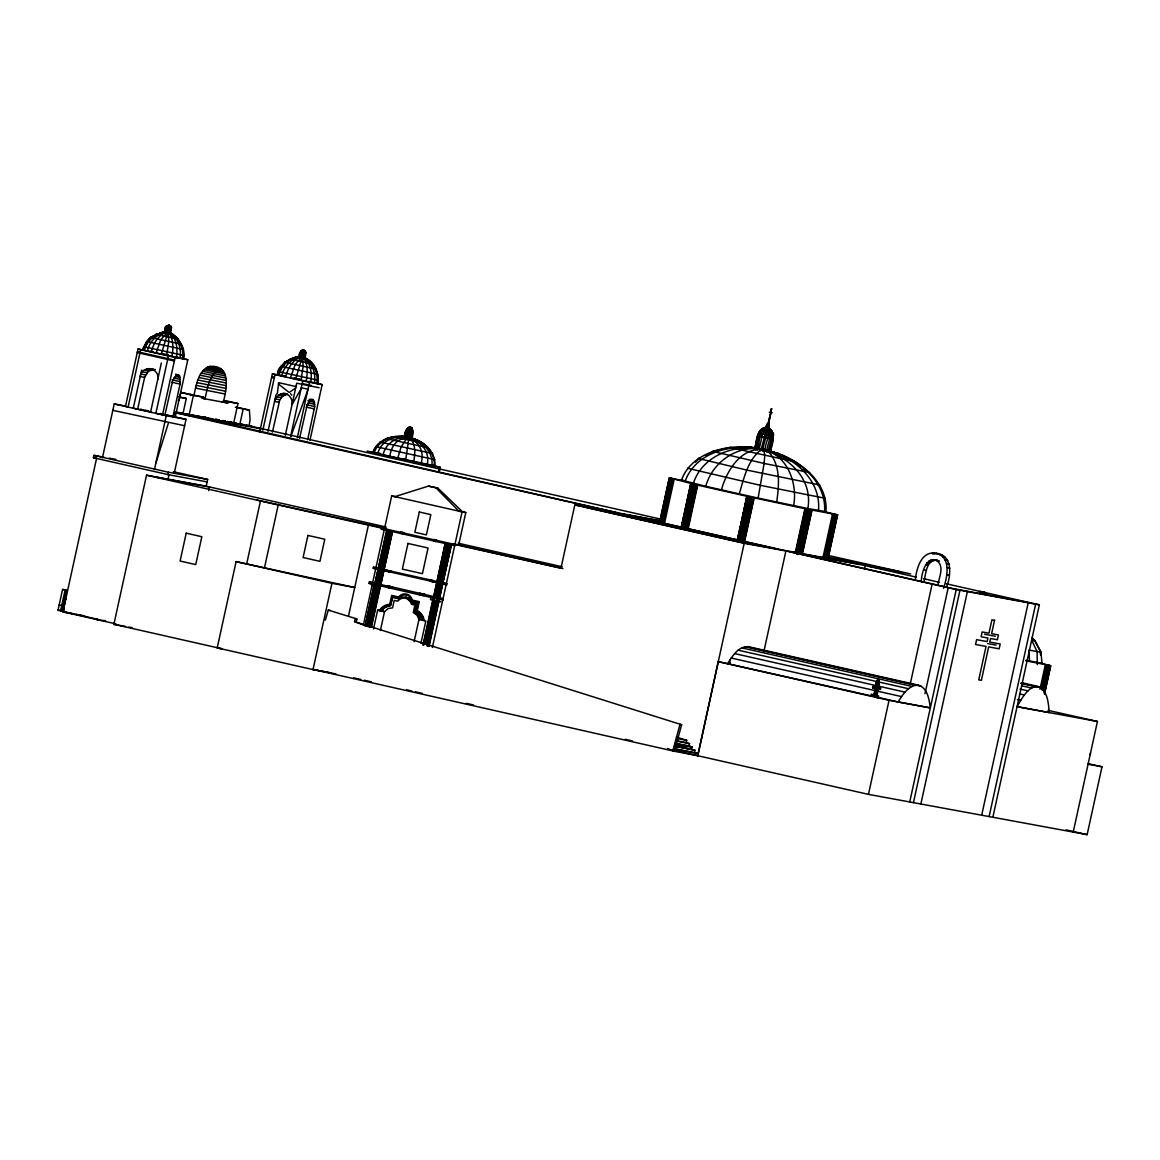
<?xml version="1.0" encoding="UTF-8"?>
<svg xmlns="http://www.w3.org/2000/svg" width="1160" height="1160" viewBox="0 0 1160 1160"><rect width="100%" height="100%" fill="white"/><g stroke="black" fill="none" stroke-linecap="round" stroke-linejoin="round"><path stroke-width="1.5" d="M160.95 413.917L172.941 416.628L180.061 384.105L179.597 376L176.929 374.622L172.738 380.306L164.865 415.149L155.875 413.308L168.432 355.989L138.04 349.029L125.483 406.334L128.107 407.029L140.665 349.711M307.661 439.785L314.693 406.565L314.447 402.389L312.315 399.373L310.184 400.171L307.095 405.159L299.584 438.306M879.106 681.587C876.83 673.017 874.51 698.117 877.105 681.848C881.629 675.062 874.422 690.33 880.658 688.141L880.367 689.417L872.566 687.764L872.856 686.473L875.321 686.938C872.624 711.095 879.251 682.689 877.482 681.935C880.73 684.081 878.062 672.611 878.106 686.372L878.946 682.182L878.091 686.357M410.915 438.842C412.946 434.783 413.569 429.447 410.423 427.315C406.058 426.271 402.404 437.305 406.406 437.871C407.697 436.29 407.073 425.053 411.727 428.054C413.409 430.723 413.656 440.481 408.973 438.436C415.396 423.53 404.231 425.415 405.101 437.566M760.771 450.849L770.965 412.554L767.746 427.967L768.486 428.113L768.268 423.487M223.344 402.158C226.533 389.282 231.811 364.631 209.757 366.386C197.911 370.489 196.243 385.729 193.749 396.227M770.226 451.298L778.94 453.72C802.807 462.971 828.211 483.415 825.934 511.618L807.896 508.559C813.928 472.947 778.708 449.108 748.707 447.064L762.178 449.268C737.383 444.599 712.226 462.333 705.773 486.286L681.514 480.124C688.533 459.925 709.862 450.196 729.712 447.499L744.952 447.485M877.424 684.762C878.889 678.455 879.497 685.139 877.482 687.488L878.091 682.065L876.873 684.646M169.432 326.41C162.415 325.032 175.914 328.077 168.867 325.409C170.969 324.655 171.738 329.991 171.216 326.859C168.055 322.349 166.097 330.716 166.475 332.717L170.186 333.5L171.434 327.395L169.331 325.496L166.416 326.293L164.966 332.354M877.322 680.615C876.119 679.441 880.875 680.876 878.047 680.789C875.539 681.964 879.251 677.991 878.714 681.486C877.699 693.825 873.422 679.02 879.034 681.572C877.424 675.686 880.063 686.053 877.83 687.547M767.05 426.488L766.325 426.3L768.051 423.995L767.702 426.634L767.558 423.893L768.906 424.183L768.891 426.865L768.906 424.183L768.819 426.837L768.457 424.111L767.529 423.878L766.035 427.561C756.9 430.172 758.481 442.873 755.856 449.703M157.716 379.581C160.254 367.72 141.81 364.53 140.215 376.55L144.608 377.363L148.654 371.026L155.411 369.547M876.699 687.314L878.424 679.702L876.249 687.184M167.809 333.007C168.243 326.7 171.187 322.871 166.213 326.786C178.089 328.933 161.733 320.204 165.112 332.398M304.326 358.324L305.762 352.263L303.587 350.305L300.759 351.161L299.324 357.207L302.165 357.875C301.136 347.304 308.69 349.334 304.572 358.353M793.643 505.659C797.732 483.387 787.654 455.488 763.874 449.543L764.759 455.706L764.106 463.449L758.118 498.075L807.896 508.559M879.034 680.5L877.932 679.89L877.612 686.241L878.613 682.095M303.442 358.15C308.836 347.449 297.525 348.536 300.237 357.439M770.414 451.066C772.502 445.107 777.069 428.852 766.485 427.677C769.907 428.518 761.917 447.397 762.787 451.284M138.04 349.029L183.555 358.774C185.629 348.116 179.176 337.4 169.795 332.587L173.043 334.471L162.559 332.18L150.524 337.4L147.32 341.2M301.803 356.961L295.075 364.748L290.45 377.899L317.912 383.626C320.986 354.119 287.81 345.999 278.82 375.188C272.527 369.416 292.683 355.613 299.396 356.787M408.102 438.248C411.365 436.754 407.943 425.792 410.988 427.46M317.912 383.626C319.377 373.346 313.794 362.152 304.123 357.425M406.798 431.071C417.426 438.596 410.727 418.803 406.754 431.302M943.587 588.323C947.111 577.187 951.707 557.539 936.207 553.247C921.156 550.478 916.458 568.85 915.255 580.116M946.516 587.076C951.171 575.722 952.824 554.915 936.207 553.247M182.41 358.599C184.454 348.232 178.698 336.907 169.172 332.47C173.014 338.183 173.739 348.754 171.81 356.468M316.767 383.467C318.812 373.143 313.171 362.369 304.036 357.425L306.921 359.18L314.433 368.648L315.853 369.083L284.882 362.254L277.805 372.52L278.284 374.825L277.066 374.637M372.433 453.357C382.423 423.632 438.117 435.768 434.797 466.973M295.988 386.57L278.675 382.655L277.341 393.458L275.993 394.893L268.018 431.317M166.199 326.902L168.331 327.308L169.229 325.438L171.042 326.83L170.215 333.5M179.945 358.135C181.888 348.507 177.987 337.748 169.476 332.529M314.287 383.003C316.231 373.375 312.344 362.601 303.833 357.396M169.998 327.048L170.52 327.714L169.229 325.438L166.446 326.293L171.434 327.395L169.229 325.438L167.2 325.989L165.43 332.47M299.324 357.207C297.09 353.118 304.717 346.492 305.515 352.872M300.237 355.946L300.759 351.161L305.79 352.263L302.325 350.262L304.239 350.958M776.663 502.077C779.129 485.358 780.941 465.087 768.529 451.704L763.874 449.543L767.05 450.428M176.32 357.411C178.016 348.681 176.523 338.256 169.172 332.47M310.677 382.263C312.359 373.534 310.88 363.123 303.529 357.324M302.832 358.019C304.05 354.771 304.63 348.942 302.76 350.363C297.7 350.654 308.531 352.219 304.34 351.407M876.974 687.372L877.815 682.008L876.945 686.14M301.44 352.002C301.223 349.102 306.82 351.393 303.079 350.233M877.438 680.644L876.728 684.617C878.526 681.384 877.627 678.788 878.569 680.413M876.67 686.067L877.424 681.21M754.942 447.688C756.552 440.873 756.827 428.721 765.774 427.431C756.48 428.809 757.117 441.047 755.087 447.688M306.153 381.321C307.516 373.389 308.357 363.993 303.137 357.251M389.659 457.591C393.515 422.602 437.566 440.22 434.217 466.987L431.563 466.537M406.464 431.302L408.9 427.446L411.727 428.054M300.817 357.584C300.034 355.555 302.992 346.825 305.356 352.147M875.916 685.893L876.83 681.775C874.292 694.245 878.018 674.409 876.51 684.574L876.902 681.746L875.916 685.893L877.511 681.848L876.09 685.923M410.176 428.475L412.264 428.91L410.292 427.228L408.537 428.113L405.666 437.712M420.891 595.08L421.152 593.644L387.759 585.916M877.337 684.748L877.873 681.993M879.019 682.196L877.482 687.488M166.692 355.366L168.737 341.649L168.359 332.296M301.049 380.233L303.094 366.517L302.702 357.149M397.373 459.316L401.055 447.078L407.174 437.653L414.787 439.176L422.385 442.961L394.009 436.711L386.265 438.639L428.373 447.833L421.66 442.743L414.062 439.466M168.316 327.41L167.127 332.862M872.044 696.043L718.272 661.635L697.856 755.755L698.32 753.768L675.105 749.186L674.627 751.317L697.856 755.755L698.32 753.768L694.55 752.579L695 750.273L675.627 746.054M878.584 682.182L877.83 686.299M877.236 686.198L878.337 682.065L877.25 687.43M63.858 589.672L62.582 589.439L58 610.305L97.889 619.338M236.103 561.614L331.919 583.306L354.743 587.511L236.103 561.614L217.21 647.904L221.719 648.715L113.883 624.312L146.537 475.179L168.041 479.152L168.998 474.817L93.424 457.75L93.946 455.373L104.052 457.228M60.552 610.885L65.134 590.019L66.41 590.251L61.842 611.117M115.956 623.891L62.959 611.885L96.57 458.417M63.553 611.422L64.249 608.26M102.457 457.721L114.231 403.941L125.773 406.058M141.65 370.025L133.284 408.189L151.525 412.134M137.678 409.001L144.608 377.363M97.454 618.642L97.15 620.034L105.575 620.687M165.88 331.093L166.475 328.367M165.894 332.587L167.591 326.076L170.389 325.916L169.084 325.612L168.722 326.757M150.597 412.104L161.341 363.007M168.475 333.152C170.056 331.18 171.056 322.668 166.649 326.337M169.099 333.282L170.317 327.743M169.606 333.384L170.868 326.743L169.331 325.496M170.056 332.006L170.665 329.281M162.574 414.729L175.131 357.411L187.819 359.745L175.247 417.063L172.941 416.628L176.465 411.524M154.454 469.553L166.257 415.715L186.02 419.34L174.232 473.193M179.756 397.561L180.873 392.471L203.305 397.14L203.014 398.474L227.766 403.027L228.056 401.708L237.945 403.521L233.624 423.284L189.094 415.077L193.415 395.328L203.305 397.14M207.118 481.878L168.012 474.628L168.534 472.25L207.655 479.457L206.175 486.171L168.041 479.152M178.451 396.691L186.281 398.474L182.903 413.932L175.174 412.51M190.487 395.618L190.776 394.284M208.698 490.578L209.481 487.026L155.512 477.093M239.815 424.415L243.194 408.973L249.386 410.103L250.067 419.717L249.095 426.126L227.287 421.573L236.567 423.284M260.217 429.461L272.382 373.882L285.07 376.217M259.883 432.274L260.652 428.736L184.976 414.787M262.841 430.157L275.021 374.578L272.382 373.882M272.426 432.1L279.806 399.765L283.011 395.879L287.448 394.226C281.909 391.659 275.645 395.72 274.572 401.418L278.965 402.23M246.703 563.803L260.464 500.961L560.947 568.226L574.809 504.948L616.525 512.633L175.769 412.858M299.773 357.338C300.774 346.854 304.964 350.943 302.63 351.031M301.469 357.729L303.47 350.334M285.317 435.261L296.714 383.206L319.072 387.73M303.949 358.251L305.196 352.161L303.137 350.407M304.413 356.874L304.645 352.698M290.609 436.421L302.774 380.857L275.021 374.578M264.625 567.11L278.385 504.266M297.308 437.842L309.474 382.278L322.161 384.613L309.995 440.191M310.981 386.251L311.17 385.424L302.18 383.568M217.21 647.904L313.012 669.596L331.919 583.306M348.522 615.902L368.503 524.668M391.21 588.236L369.054 583.378L369.358 581.972L372.766 582.596M403.448 534.049L381.408 529.207L381.712 527.771L385.801 528.525M373.201 568.255L373.433 567.226L376.304 567.747L376.072 568.777L373.201 568.255L390.949 572.141L388.76 571.75L388.977 570.72L433.159 580.551M363.442 624.805L384.192 530.062M384.584 528.308L391.674 495.929L395.386 496.611M404.709 437.479C402.636 432.665 412.685 420.283 412.278 432.578M374.143 585.002L365.183 625.979L374.26 585.032M365.603 626.096L374.578 585.118M391.558 531.41L379.973 584.263L375.013 583.132L387.077 530.352L392.471 531.585L380.799 584.423L377.754 583.77L389.325 530.917M366.111 626.212L375.086 585.235M407.233 438.06L410.292 427.228L411.988 431.012L410.423 438.741M366.763 626.371L375.463 586.626L373.984 586.25M376.173 583.408L387.745 530.555M367.517 626.545L376.232 586.757L374.81 586.438M376.927 583.582L388.498 530.729M368.344 626.734L377.043 586.975M409.755 438.611C412.365 436.262 412.104 421.733 407.174 429.896M369.156 626.908L378.131 585.93M378.566 583.944L390.137 531.106M369.924 627.082L378.899 586.09M379.32 584.118L390.905 531.265M370.576 627.212L379.552 586.235M379.885 585.438L379.436 587.54L371.635 585.771L372.099 583.654L382.466 585.901M379.276 587.467L377.87 587.134M371.07 627.328L380.045 586.337M380.48 584.365L392.051 531.512M371.388 627.386L380.465 586.423M373.52 628.938L377.638 610.145L384.511 611.712L388.165 608.522L392.559 607.84L394.197 600.387L397.619 601.155L399.896 599.183A8.961 8.149 -79.6 0 1 410.234 601.533L411.481 604.288L414.917 605.071L413.279 612.524L416.976 615.047L418.949 619.512L425.836 621.049L420.964 643.264M388.527 571.721L388.76 570.676L391.166 571.111M387.512 587.554L387.817 586.148L391.514 586.829M400.243 533.47L400.548 532.034L403.752 532.628M430.94 597.458L430.476 599.561L438.277 601.329L438.726 599.227L388.774 587.786L389.078 586.394L391.688 586.859M380.393 630.503L384.511 611.712L377.638 610.145M402.418 532.382L402.099 533.803L454.923 545.722M389.716 604.36L391.674 595.413L398.547 596.965L400.809 594.993A8.961 8.149 -79.6 0 1 411.162 597.342L412.395 600.097L419.267 601.663L417.31 610.61A13.369 12.165 -79.6 0 1 424.139 620.658M392.587 596.399L390.673 605.172M390.5 605.723L392.573 597.501M438.886 470.539L439.712 467.161L439.538 470.67M439.19 470.598L440.002 467.233L439.408 470.641M421.065 616.888L415.802 611.291L417.977 603.2M425.125 594.384L419.732 593.369L419.412 594.804L423.473 595.558M417.919 611.798L416.469 611.03L418.485 602.272L411.843 600.779L410.089 596.835M414.076 641.712L419.18 618.585L418.963 619.512M430.273 581.16L430.853 580.13L430.273 581.16L446.861 584.785L447.108 583.683L430.505 580.072M422.994 644.96L432.985 598.792M423.313 645.047L433.42 598.908M433.956 596.457L445.208 543.518L433.637 596.385L435.87 596.907L439.843 597.762L438.915 597.53L450.5 544.736L451.414 544.91M423.821 645.163L433.912 599.024M434.449 596.588L445.527 543.605M424.85 643.597L434.318 600.387L435.072 600.59L425.604 643.771M435.116 596.733L446.034 543.736M435.87 596.907L447.441 544.054L446.687 543.88M426.43 643.96L435.885 600.779L435.072 600.561M436.697 597.096L448.267 544.243L447.441 544.054M426.865 645.859L436.972 599.72M437.509 597.269L449.079 544.432L448.267 544.243M427.634 646.018L437.74 599.894M438.262 597.443L450.5 544.736M428.286 646.163L438.393 600.024M450.993 544.837L439.002 599.241L443.062 599.995M428.779 646.265L438.886 600.14M429.099 646.308L439.205 600.198M439.741 597.748L451.312 544.895M452.473 545.273L452.777 543.837L458.693 544.924L562.904 568.516M444.512 583.234L444.062 584.263M432.375 647.468L462.072 511.864L391.674 495.929M458.693 544.924L465.784 512.546L462.564 511.821L437.885 488.157L428.446 486.098L394.878 496.654L397.358 497.118M659.387 523.145L669.335 477.876L672.597 478.543M659.59 523.218L669.335 477.876M660.04 523.32L669.509 477.949M660.692 523.479L669.958 478.065M661.504 523.667L671.423 478.413L670.611 478.224M662.418 523.87L672.336 478.616L683.197 480.559M663.375 524.073L673.293 478.819L693.129 484.024L690.794 483.56L681.225 527.089M664.303 524.276L674.221 479.022M690.693 485.344L681.543 527.118L690.794 483.56L747.156 496.335L737.629 539.85M681.5 529.003L691.418 483.749M682.051 527.22L683.965 518.52M684.719 515.04L686.241 508.08M682.152 529.163L692.071 483.894M683.341 527.597L692.868 484.083M684.255 527.8L693.796 484.286M685.212 528.017L694.738 484.503M686.154 528.221L695.681 484.706M686.618 530.135L696.522 484.88M687.314 530.279L697.232 485.025M687.822 530.381L697.74 485.112M755.334 447.803C757.32 441.09 756.784 429.272 765.803 427.416M737.311 539.806L747.156 496.335M737.528 539.878L746.88 496.291M757.176 450.022C759.887 444.526 758.336 427.155 768.312 428.011C772.981 435.304 766.963 444.555 766.586 452.096M737.586 541.72L746.837 496.291M738.238 541.88L747.504 496.465M759.22 448.732L762.613 433.927L766.673 427.649C772.227 432.201 764.484 444.208 765.136 450.036M739.428 540.328L748.954 496.813L748.157 496.625M740.341 540.531L749.882 497.016L748.954 496.813M741.298 540.734L750.824 497.22L754.145 497.887L697.667 755.711M769.254 412.235L772.27 412.772M767.514 427.837C765.194 428.084 766.745 422.051 769.022 423.661M766.485 427.677C767.035 420.471 770.167 425.807 768.051 428.025M766.774 427.75L766.441 426.314L767.572 426.59M742.24 540.937L751.767 497.423M766.89 427.721L768.398 423.545M771.327 408.625L770.588 412.061L771.806 408.726M767.427 427.895L770.66 412.482M770.892 412.134L771.502 408.653M743.082 541.125L752.608 497.596M766.325 426.3L768.891 423.632M768.297 428.084L768.659 426.793M743.401 542.996L753.304 497.741M743.908 543.097L753.928 497.814L812 510.197L802.43 553.726M768.123 452.414C768.659 445.266 775.054 434.188 768.587 428.127M769.254 452.632L772.574 436.059L771.574 431.23L768.5 427.997L769.573 429.142C773.488 430.172 758.756 426.865 766.093 428.359M769.66 452.617L773.14 438.828L757.741 435.435M770.284 451.066L773.198 436.16L772.023 431.302L768.776 428.069L771.255 431.071C773.459 431.781 759.235 428.62 762.976 429.243M730.379 659.242L729.365 663.926L730.118 662.78M763.845 651.659L785.9 550.971L956.246 589.526L1039.36 604.838L992.859 817.264L868.463 794.368L672.96 750.114M795.383 552.189L804.909 508.674M795.832 552.305L805.359 508.79M796.485 552.45L806.011 508.935M796.906 554.378L806.823 509.124M797.819 554.582L807.737 509.327M799.153 553.059L808.694 509.545M800.095 553.262L809.622 509.748M800.937 553.436L810.463 509.921M801.633 553.581L811.173 510.066M802.154 553.683L811.783 510.139L809.883 509.675L837.52 514.822L827.79 560.149M822.643 559.077L832.561 513.822M823.557 559.279L833.474 514.025M824.89 557.757L834.432 514.228L837.737 514.895M825.833 557.946L835.36 514.431M826.674 558.134L836.201 514.605M827.37 558.264L837.07 514.721M827.501 560.106L837.52 514.822M864.519 569.139L865.302 565.601L916.458 577.187M870.971 696.203L871.363 694.419L873.93 694.956M873.857 694.971L875.38 688.329M874.104 695.029L875.553 688.402L872.566 687.764M874.422 695.101L875.553 688.402M874.77 695.173L875.872 688.475M875.147 695.26C877.192 682.834 879.497 690.098 875.974 697.334L878.279 697.769L878.671 695.986L871.363 694.419M875.495 695.333L876.945 688.721M875.829 695.405L877.279 688.779M876.105 695.463L877.786 688.866M868.463 794.368L889.053 700.307L930.32 707.89C929.145 699.654 927.739 688.184 918.532 685.197L748.185 646.642C738.34 646.178 732.395 656.139 727.755 663.389M921.272 581.697C921.533 572.315 926.376 554.422 939.281 561.164L934.742 559.947M923.824 582.16C925.854 574.852 925.897 559.033 937.294 560.41M910.469 682.993L932.133 584.074M937.86 585.452C938.643 577.898 945.081 566.283 936.729 560.701M924.998 693.695L948.213 587.714M909.73 801.952L956.246 589.526M913.442 802.633L959.958 590.222M920.866 803.996L967.382 591.586M981.693 815.205L1028.209 602.794M989.117 816.582L1035.633 604.157M1039.969 689.33L1045.378 664.607L1047.089 664.999L1041.68 689.721M1046.204 664.796L1041.172 687.75C1048.016 693.926 1048.422 704.033 1049.278 712.602L1017.059 706.658C1021.96 698.581 1029.398 682.761 1041.143 687.691L1026.672 684.414M1042.579 689.91L1048.002 665.188L1040.549 662.998M1043.435 690.098L1048.858 665.376L1050.757 665.753L1044.58 693.999M1043.812 692.012L1049.611 665.535M1049.104 669.044L1049.887 665.521L1047.48 664.97M1044.406 692.143L1049.887 665.521M1044.406 693.985L1050.597 665.724M1073.217 832.082L1097.432 721.476L1048.002 710.34M992.859 817.264L1087.138 834.649L1102 766.789L1087.891 763.599M380.784 584.408L392.138 533.15M681.645 724.725L679.992 724.405L672.742 751.028L674.395 751.346L681.645 724.725L354.554 621.63L355.236 618.613L356.888 618.933L356.12 622.413M336.023 673.96L312.808 669.378L674.409 751.274L667.711 748.548M1090.168 754.609L1090.516 753.029M405.507 461.114L408.9 438.03L402.012 436.392M419.732 593.369L439.321 597.821L451.08 546.447M161.327 354.192L167.895 332.195M295.684 379.059L302.252 357.048M302.035 352.031L304.05 352.481M877.772 681.935L878.192 680.311M413.511 462.84C414.99 454.851 416.208 445.121 410.596 438.408L401.882 436.392L415.12 439.277L402.578 436.479L398.17 436.74M156.093 353.031L160.732 339.88L167.46 332.094L166.46 331.861L156.093 334.37L150.713 337.502L146.74 341.533L142.724 349.769L143.956 346.738L183.86 355.438L182.033 354.873M705.773 486.286L739.283 493.913C743.836 478.486 747.591 460.636 760.641 449.978L778.94 453.72L763.874 449.543C792.178 455.329 821.57 479.211 818.452 510.617M420.848 464.391C430.389 432.782 383.351 426.822 374.114 452.69L372.548 452.212L375.782 452.647M676.149 740.616L686.096 742.574L686.749 740.341L676.425 737.078M675.584 743.27L688.851 745.894L689.504 743.647L686.096 742.574M325.337 620.136L328.294 610.102L330.18 610.464M151.322 351.944C153.381 343.563 158.326 334.674 167.054 332.006M145.304 345.695L146.74 341.533L183.512 349.566L177.944 339.097L172.985 334.442L170.81 333.906M279.647 370.562L281.097 366.4L317.651 374.303M427.01 465.653C434.275 436.102 385.685 425.241 377.696 453.603L374.114 452.69M155.918 462.898L168.258 423.53M147.363 351.031C149.524 341.663 156.992 333.369 166.707 331.919M278.82 375.188L281.72 375.884C283.881 366.531 291.349 358.237 301.063 356.787M144.478 350.32C146.841 340.17 156.194 332.673 166.46 331.861C166.46 332.064 160.515 332.006 163.429 332.311L157.919 334.631L155.962 334.298L178.075 339.169L177.074 338.851M721.433 489.897C726.508 471.293 740.182 448.166 762.12 449.442M277.196 374.738L281.097 366.4M1037.272 664.549L1037.141 651.644L1031.849 640.538L1035.227 641.03L1040.969 652.21L1041.985 663.23L1025.918 660.315M290.826 436.522L307.675 390.5M377.696 453.603L383.061 454.879C386.555 438.465 407.363 431.853 420.022 442.337M278.284 374.825L278.69 373.796M766.76 426.416L768.021 424.009M168.084 326.627L169.041 325.423M693.39 483.328C702.279 455.445 735.367 443.366 762.251 449.326M373.114 452.197L375.159 448.036M685.125 481.226C696.159 451.051 733.83 443.018 762.236 449.297L748.432 447.064M283.142 365.429L284.882 362.254L290.319 359.15L299.425 356.801M300.976 389.064L292.074 404.434C292.9 399.084 288.855 393.008 283.055 393.428M408.262 428.968C407.841 426.996 408.074 428.518 410.48 428.475M918.532 685.197C908.686 684.734 902.741 694.695 898.101 701.945L930.32 707.89M283.142 366.111L284.882 363.631M382.713 610.479L381.858 610.421L383.104 608.913M381.843 610.29L380.582 610L384.554 606.796M148.48 339.981L150.713 337.502L181.496 344.23L180.09 343.781M285.07 362.369L280.604 367.329L281.401 368.59M178.278 401.041L180.104 397.343L186.281 398.474M65.366 603.287L62.973 605.926L61.958 611.146L62.973 605.926L62.306 609.565L63.901 609.841M384.409 607.826L382.829 609.595M771.908 433.303L772.981 433.593L759.916 430.737L765.933 427.446M400.127 596.486L399.127 597.893M377 445.498L385.105 439.48M409.697 427.576L411.205 427.924L411.104 429.577M695.449 462.129L699.364 458.447L698.262 458.476L746.866 470.09L819.758 484.982L816.741 484.053M301.368 350.769L302.615 350.305M401.244 595.689L400.432 596.544M406.159 597.168L402.534 597.023L398.764 598.893M295.699 387.875L289.217 392.515L278.4 383.96M385.135 607.347L384.7 607.869M385.135 606.274L383.728 607.332M152.7 336.733L162.806 332.195M409.335 427.503L410.292 427.228L411.046 428.605M705.642 455.3L713.501 451.37L730.322 447.485M765.252 428.185L766.499 427.561M403.752 594.775L401.534 595.747M390.209 605.679L386.193 606.97M386.7 606.549L385.424 607.39M386.019 605.883L385.424 606.332M293.654 358.918L297.786 357.178L299.889 357.599M981.07 592.426L983.245 591.962L986.493 593.587M764.556 428.04L766.325 427.561M386.947 605.578L386.324 605.94M980.853 592.296L983.245 591.962L986.29 593.558M301.397 356.86C292.683 359.542 287.724 368.416 285.679 376.811L281.72 375.884M980.403 592.282C994.395 592.644 968.846 591.063 984.709 592.441M390.384 605.114L387.237 605.636M221.024 368.938C209.162 373.056 207.51 388.296 205.015 398.779L201.796 398.054M168.983 325.438L166.996 326.395M303.253 350.262L301.687 350.827M389.296 605.796L387.832 606.288M932.538 553.929L938.759 553.726M985.869 593.471C976.01 590.498 980.693 590.846 986.188 593.485M982.94 592.02L985.71 593.369L983.245 591.962L979.823 592.093M171.375 328.048L170.288 327.845M300.759 356.685L297.149 357.048L284.882 362.254M748.678 448.007L755.566 448.238M985.043 593.21L981.722 591.76L985.26 593.354L982.737 592.803M405.058 594.688L404.042 594.833M412.612 429.968L407.697 428.852M375.84 446.658L434.986 459.679M432.665 453.531L379.973 442.033L382.713 442.409M435.159 465.87L383.061 454.879M688.909 468.248L687.663 468.277L760.67 485.387L825.296 498.307M809.694 472.57L764.106 463.449L712.602 451.385L716.257 451.834M681.514 480.124L682.834 480.095M982.549 591.933L984.506 593.195M675.308 745.314L692.259 746.967L691.606 749.201L675.091 746.286M406.667 594.906L405.362 594.746M432.839 600.01L434.304 600.416M151.394 337.531L150.713 337.502M800.69 466.61L794.121 461.39L795.76 461.897L729.712 447.499L748.707 447.064L756.943 448.412M368.677 451.545L367.256 451.254L429.127 465.276M759.292 433.028C762.511 432.796 782.406 442.482 769.051 428.141M758.321 436.044C757.712 436.218 774.024 439.771 771.719 438.959M406.711 429.795L412.264 431.012M386.657 438.639L388.455 438.944M768.862 426.865L766.63 426.343M63.017 605.766L59.175 604.954M430.621 581.218L432.926 581.639M388.774 587.786L391.747 588.323M223.169 370.852L206.9 367.387M224.054 372.273L205.465 368.373M224.823 373.97L204.03 369.677M225.431 375.927L202.637 371.258M225.881 378.102L201.304 373.114M226.171 380.48L200.056 375.216M226.287 383.032L198.896 377.522M58.102 609.827L59.392 610.058M176.842 357.729L168.432 355.989M151.018 368.735L153.946 369.271M148.697 368.561L153.091 369.373M146.392 369.068L150.785 369.866M280.749 393.922L285.142 394.733M144.26 370.214L148.654 371.026M226.243 385.685L197.852 379.987M278.618 395.082L283.011 395.879M142.448 371.925L146.841 372.737M276.805 396.792L281.199 397.604M226.04 388.44L196.924 382.611M141.071 374.086L145.464 374.897M275.413 398.953L279.806 399.765M225.649 391.239L196.156 385.323M225.112 394.037L195.532 388.092M203.435 417.005L206.9 417.643M215.6 419.253L219.066 419.891M212.526 418.847L177.9 412.67M219.095 420.123L215.542 419.471L217.152 419.833M241.019 424.096L243.977 424.647M177.48 412.728L219.399 420.457M221.545 420.848L244.354 425.053L241.237 424.342M248.298 425.778L252.01 426.459L247.196 425.372M932.466 552.957L935.018 553.422M939.716 554.596L942.268 555.06M140.49 409.436L143.811 410.046L140.621 409.321M942.761 556.901L945.313 557.365M945.139 559.99L947.691 560.454M932.626 559.773L935.178 560.236M930.538 560.207L933.089 560.672M946.661 563.673L949.213 564.137M928.594 561.222L931.146 561.687M184.629 425.735L112.839 410.336M926.941 562.73L929.493 563.195M947.256 567.689L949.808 568.168M925.694 564.63L928.246 565.109M660.721 520.782L620.237 513.314L184.353 414.004M659.953 520.971L628.27 515.141L781.579 549.84L857.269 563.789M923.838 569.952L926.39 570.415M946.589 574.635L949.141 575.099M898.971 571.46L827.312 557.003M785.9 550.971L744.183 543.286L574.809 504.948M865.302 565.601L789.612 551.652L951.925 588.395L1027.601 602.345M869.014 566.283L910.716 573.968L828.486 555.51M428.446 486.098L437.885 488.157M465.784 512.546L458.852 511.139L435.913 487.795M109.098 458.171L115.826 459.403M93.424 457.75L96.889 458.388M168.012 474.628L168.998 474.817M257.172 500.105L386.541 528.597M984.521 634.23L995.338 636.231M381.408 529.207L384.12 529.699M435.247 539.806L436.595 540.053L433.84 539.559L433.536 540.98L436.276 541.488L434.927 541.241M987.682 643.553L996.179 645.12M369.054 583.378L372.462 584.002M407.914 595.312L409.799 596.776M438.277 601.329L440.843 601.808M410.945 597.878L411.945 600.793M405.87 597.125L407.754 597.704M407.464 597.647L409.219 598.516M408.929 598.473L410.524 599.618M410.22 599.561L411.597 600.938M392.863 597.559L398.953 598.937M412.134 601.895L411.307 600.88M416.686 611.712L415.889 611.305L417.673 603.157L411.191 601.692M418.209 611.842L420.834 614.351M418.093 612.842L419.34 614.104M421.123 614.409L423.603 619.73M420.442 615.481L422.559 619.512M422.24 616.047L423.385 618.846M381.611 610.218L382.336 610.407M380.582 610L381.321 610.174M421.747 617.7L422.646 619.527L418.833 618.57L422.95 619.571M62.959 611.885L72.95 613.727M76.27 614.336L84.593 615.873M313.012 669.596L330.586 672.829M177.48 412.25L180.96 412.902M184.44 413.54L187.905 414.178M191.197 414.917L205.682 417.586L203.029 416.991M227.331 421.79L231.565 422.574L228.215 421.82M421.152 593.644L424.212 594.21M1017.059 706.658L1097.432 721.476M1088.08 764.222L1102 766.789M113.883 624.312L125.468 626.443M128.774 627.067L132.081 627.676M672.757 750.969L674.409 751.274M439.321 597.821L443.381 598.574M297.786 357.178L296.858 357.005L306.921 359.18M292.276 359.498L290.319 359.15L312.431 364.037L309.865 363.341M440.147 467.291L438.842 467.016M354.554 621.63L366.255 626.038M760.597 430.838L761.555 431.012M750.012 447.282L755.247 448.325M409.03 427.446L411.655 428.025L412.191 429.838M411.568 428.025L410.277 427.764M377.319 452.951L380.364 453.546M1025.904 660.823L1045.378 664.607M386.584 530.25L374.999 583.103M435.899 600.735L438.944 601.402M676.802 738.384L686.749 740.341M676.236 741.037L689.504 743.647M675.671 743.69L692.259 746.967L688.851 745.894M675.091 746.359L695 750.273M674.641 748.649L694.55 752.579M282.938 375.724L284.461 376.028M403.535 436.667L404.84 436.943M150.104 351.161L153.062 351.785M404.159 458.765L405.348 459.012M304.674 352.596L303.355 352.423M169.418 325.525L171.448 327.946M302.774 380.857L309.474 382.278M174.536 360.137L137.431 351.741M301.267 387.759L307.965 389.195M174.348 360.963L137.257 352.582M1048.002 665.188L1048.858 665.376M833.75 513.967L825.934 511.937M379.842 453.589L369.098 451.632M438.552 466.9L428.2 465.044L429.026 465.247M768.036 426.706L767.702 426.634M303.615 350.885L305.239 351.204L304.036 350.436M169.592 325.771L168.664 325.568M168.969 325.902C164.154 324.916 174.116 327.004 169.258 326.018M299.178 379.175L293.9 378.029L300.687 379.653M160.819 353.438L163.487 354.017M739.283 493.913L758.118 498.075M749.882 497.016L750.824 497.22M449.079 544.432L449.848 544.591M377.812 587.409L378.566 587.569M436.653 601.199L437.407 601.373M164.836 354.308L168.331 355.09M982.665 592.006L983.651 593.007M983.361 592.107L984.245 593.035M377.855 587.163L375.463 586.626M435.885 600.779L436.697 600.952M671.423 478.413L672.336 478.616M373.433 567.226L388.76 570.676M376.173 587.047L376.986 587.221M435.014 600.837L435.826 601.025M303.935 358.483L306.182 359.005M314.563 382.8L322.161 384.613M161.095 353.611L167.968 355.163M176.552 357.106L179.988 357.875M182.946 358.556L187.819 359.745M212.498 367.546L222.14 369.736L208.336 366.719L210.888 367.183L209.757 366.386M309.938 399.098L313.229 399.837M309.01 399.75L313.954 400.867M307.864 400.896L314.447 402.389M308.125 402.839L314.708 404.333M175.581 374.23L178.872 374.97M176.305 375.26L179.597 376M306.457 404.695L314.693 406.565M175.16 376.405L180.104 377.522M306.182 407.102L314.418 408.958M173.768 377.971L180.351 379.465M172.115 379.842L180.337 381.698M171.84 382.235L180.061 384.105M225.417 400.678L237.945 403.521M223.358 400.635L228.056 401.708M180.873 392.471L193.415 395.328M221.487 401.607L227.766 403.027M236.843 407.247L249.386 410.103M235.364 407.189L243.194 408.973M246.065 425.111L660.852 519.158M923.447 578.608L939.397 582.378M946.284 583.77L1039.36 604.838M222.546 420.529L225.214 421.138M245.935 425.415L249.095 426.126M222.648 420.775L225.924 421.529M228.882 422.197L233.624 423.284M184.962 413.845L186.571 414.207M160.022 413.453L163.487 414.25M166.953 415.034L186.02 419.34M145.101 410.147L148.553 410.93M159.921 414.033L163.212 414.772M114.231 403.941L166.257 415.715M173.362 471.7L207.655 479.457M93.946 455.373L168.534 472.25M206.175 486.171L386.208 527.032M458.171 543.199L562.136 566.747M146.537 475.179L260.464 500.961M1038.244 686.445L1022.178 682.805L1025.063 684.052M1020.597 683.298L1035.053 686.561M1021.989 685.879L1031.631 688.054M1020.017 689.069L1028.05 690.882M1019.553 693.898L1024.367 694.985M1017.465 699.553L1020.684 700.277M752.855 648.179L921.446 686.343M745.01 646.657L915.356 685.212M741.66 647.846L912.006 686.401M738.18 650.165L908.527 688.721M382.771 570.314L437.334 582.668M440.843 583.465L446.136 584.654M734.657 653.587L905.003 692.143M872.856 686.473L880.658 688.141M877.699 688.822L880.367 689.417M731.163 658.024L901.494 696.58M369.358 581.972L387.817 586.148M877.018 697.174L898.434 702.032M718.272 661.635L889.053 700.307M392.211 596.341L398.837 597.835M1065.982 829.849L1087.138 834.649M353.684 677.832L360.716 679.426M364.24 680.224L371.272 681.819M406.478 689.794L411.757 690.983M415.28 691.78L422.327 693.375M466.45 703.366L473.512 704.961M625.298 739.326L632.36 740.921M446.296 545.693L447.049 545.867M62.582 589.439L66.41 590.251M769.573 429.142L768.805 428.968L769.225 430.592M304.355 351.915L304.63 351.06M407.087 431.215L412.525 432.346M411.452 438.378L412.887 438.712M439.712 467.161L431.592 465.073M309.183 381.423L311.837 382.046M768.833 450.979C796.847 457.605 826.659 480.254 824.601 511.661M382.901 569.27L387.556 570.415M431.215 464.783L433.608 465.392M771.849 438.48L772.748 438.697M271.788 376.608L274.412 377.29M271.599 377.435L274.238 378.131M172.869 416.425L175.247 417.063M278.313 371.591L317.97 380.175M316.042 383.061L317.666 383.496M770.153 451.298L776.432 453.038L787.248 458.795M763.874 449.543L778.65 453.72M408.581 437.436C421.413 440.002 433.623 451.559 431.926 465.435M328.294 610.102L356.888 618.933M406.275 594.833L407.624 595.268M748.185 646.642L751.1 647.773M183.555 358.774L183.294 349.435M1032.124 638.029L1035.227 641.03L1031.878 637.507M1034.604 640.654L1040.969 652.21L1029.036 650.107L1029.471 661.026M1041.231 662.766L1041.985 663.23M169.635 332.529L175.943 337.719M773.807 452.414L776.533 454.082M169.389 332.47L175.508 338.474M803.329 468.698L805.954 470.786M417.687 613.901L414.801 611.581L416.527 603.707L411.684 602.605L412.017 603.606L415.787 604.462L416.527 603.707L414.12 612.059L418.224 615.365L419.601 618.846L421.051 619.164L417.687 613.886L418.267 614.495M290.623 393.733L291.784 395.212M427.315 447.513L430.346 451.718M144.347 348.928L143.463 347.652L146.262 342.476L147.059 343.723M1040.259 651.775L1040.534 654.922M379.334 610.523A13.369 12.165 -79.6 0 1 389.716 604.375M994.54 620.296L991.64 633.679L998.412 634.926L997.383 639.755L990.582 638.508L989.77 642.074L1000.21 644.003L999.152 648.817L988.668 646.889L981.389 680.354L978.75 679.861L986.043 646.41L975.56 644.481L976.618 639.653L987.102 641.582L987.914 638.014L981.099 636.753L982.158 631.939L988.972 633.186L991.902 619.846L994.54 620.296M186.209 533.179L180.104 561.034L195.736 564.587L201.84 536.717L186.209 533.179M307.937 535.427L303.094 557.525L319.942 561.338L324.786 539.24L307.937 535.427M407.972 543.446L402.346 569.111L422.443 573.663L428.054 547.999L407.972 543.446M419.311 511.995L414.86 532.266L426.387 534.905L430.838 514.634L419.311 511.995M66.395 598.69L62.814 602.649L66.381 598.763M624.558 514.446L586.554 507.457L739.862 542.155L777.867 549.159L624.558 514.446M768.848 424.183L768.094 424.024L768.572 426.808L768.79 424.154M414.947 605.071L408.204 599.43L414.947 605.071M203.841 397.488L203.826 397.532"/></g></svg>
